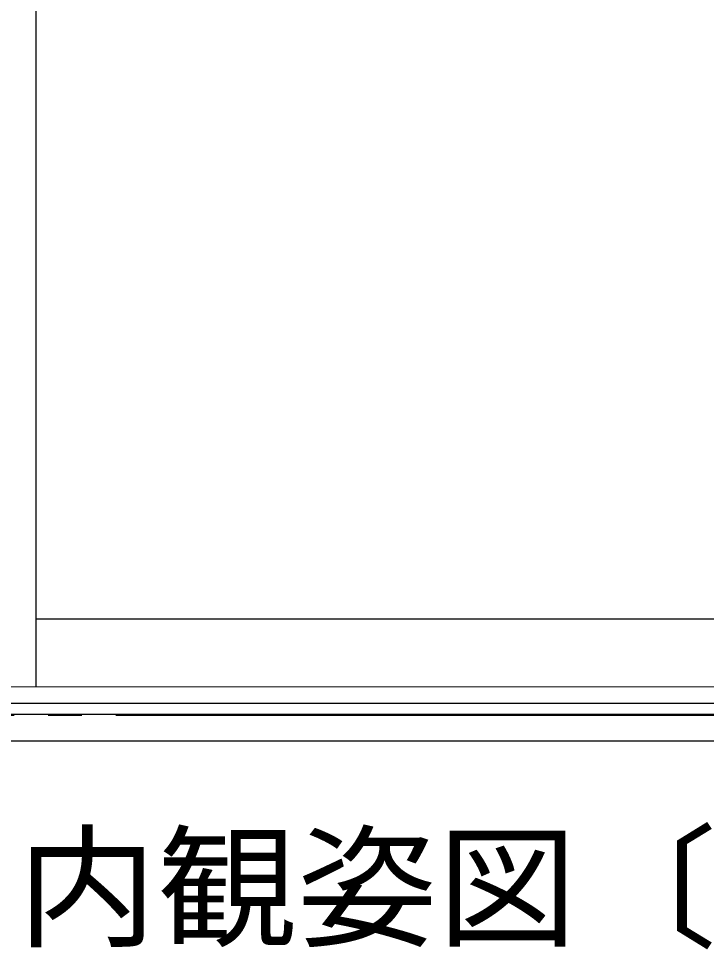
# Model space of a CAD drawing. Units: millimetres on the paper. Extents: x -305 to 305, y -152 to 152.
# Drawn here: x 22.78 to 43.07, y -115.46 to -87.68 of the extents above; entities that cross this region are included whole.
import ezdxf
from ezdxf.enums import TextEntityAlignment as Align

# ---------------------------------------------------------------- set-up
doc = ezdxf.new("R2010")
doc.units = ezdxf.units.MM
doc.linetypes.add('LONG_CHAIN', pattern=[21, 18, -1, 1, -1])
doc.layers.add('0-3_S1', color=7, linetype='Continuous', lineweight=9)
doc.styles.add('ＭＳ ゴシック', font='')
doc.styles.get('ＭＳ ゴシック').set_extended_font_data('MS Gothic')

msp = doc.modelspace()

# ---------------------------------------------------------------- linework, layer by layer
at = {"layer": '0-3_S1'}
for p, q in [((23.291, -87.692), (23.285, -87.692)), ((23.291, -87.892), (23.285, -87.892)), ((23.291, -88.092), (23.285, -88.092)), ((23.291, -88.292), (23.285, -88.292)), ((23.291, -88.492), (23.285, -88.492)), ((23.291, -88.692), (23.285, -88.692)), ((23.291, -88.892), (23.285, -88.892)), ((23.291, -89.092), (23.285, -89.092)), ((23.291, -89.292), (23.285, -89.292)), ((23.291, -89.492), (23.285, -89.492)), ((23.291, -89.692), (23.285, -89.692)), ((23.291, -89.892), (23.285, -89.892)), ((23.291, -90.092), (23.285, -90.092)), ((23.291, -90.292), (23.285, -90.292)), ((23.291, -90.492), (23.285, -90.492)), ((23.291, -90.692), (23.285, -90.692)), ((23.291, -90.892), (23.285, -90.892)), ((23.291, -91.092), (23.285, -91.092)), ((23.291, -91.292), (23.285, -91.292)), ((23.291, -91.492), (23.285, -91.492)), ((23.291, -91.692), (23.285, -91.692)), ((23.291, -91.892), (23.285, -91.892)), ((23.291, -92.092), (23.285, -92.092)), ((23.291, -92.292), (23.285, -92.292)), ((23.291, -92.492), (23.285, -92.492)), ((23.291, -92.692), (23.285, -92.692)), ((23.291, -92.892), (23.285, -92.892)), ((23.291, -93.092), (23.285, -93.092)), ((23.291, -93.292), (23.285, -93.292)), ((23.291, -93.492), (23.285, -93.492)), ((23.291, -93.692), (23.285, -93.692)), ((23.291, -93.892), (23.285, -93.892)), ((23.291, -94.092), (23.285, -94.092)), ((23.291, -94.292), (23.285, -94.292)), ((23.291, -94.492), (23.285, -94.492)), ((23.291, -94.692), (23.285, -94.692)), ((23.291, -94.892), (23.285, -94.892)), ((23.291, -95.092), (23.285, -95.092)), ((23.291, -95.292), (23.285, -95.292)), ((23.291, -95.492), (23.285, -95.492)), ((23.291, -95.692), (23.285, -95.692)), ((23.291, -95.892), (23.285, -95.892)), ((23.291, -96.092), (23.285, -96.092)), ((23.291, -96.292), (23.285, -96.292)), ((23.291, -96.492), (23.285, -96.492)), ((23.291, -96.692), (23.285, -96.692)), ((23.291, -96.892), (23.285, -96.892)), ((23.291, -97.092), (23.285, -97.092)), ((23.291, -97.292), (23.285, -97.292)), ((23.291, -97.492), (23.285, -97.492)), ((23.291, -97.692), (23.285, -97.692)), ((23.291, -97.892), (23.285, -97.892)), ((23.291, -98.092), (23.285, -98.092)), ((23.291, -98.292), (23.285, -98.292)), ((23.291, -98.492), (23.285, -98.492)), ((23.291, -98.692), (23.285, -98.692)), ((23.291, -98.892), (23.285, -98.892)), ((23.291, -99.092), (23.285, -99.092)), ((23.291, -99.292), (23.285, -99.292)), ((23.291, -99.492), (23.285, -99.492)), ((23.291, -99.692), (23.285, -99.692)), ((23.291, -99.892), (23.285, -99.892)), ((23.291, -100.092), (23.285, -100.092)), ((23.291, -100.292), (23.285, -100.292)), ((23.291, -100.492), (23.285, -100.492)), ((23.291, -100.692), (23.285, -100.692)), ((23.291, -100.892), (23.285, -100.892)), ((23.291, -101.092), (23.285, -101.092)), ((23.291, -101.292), (23.285, -101.292)), ((23.291, -101.492), (23.285, -101.492)), ((23.291, -101.692), (23.285, -101.692)), ((23.291, -101.892), (23.285, -101.892)), ((23.291, -102.092), (23.285, -102.092)), ((23.291, -102.292), (23.285, -102.292)), ((23.291, -102.492), (23.285, -102.492)), ((23.291, -102.692), (23.285, -102.692)), ((23.291, -102.892), (23.285, -102.892)), ((23.291, -103.092), (23.285, -103.092)), ((23.291, -103.292), (23.285, -103.292)), ((23.291, -103.492), (23.285, -103.492)), ((23.291, -103.692), (23.285, -103.692)), ((23.291, -103.892), (23.285, -103.892)), ((23.291, -104.092), (23.285, -104.092)), ((23.291, -104.292), (23.285, -104.292)), ((23.291, -104.492), (23.285, -104.492)), ((23.291, -104.692), (23.285, -104.692)), ((23.291, -104.892), (23.285, -104.892)), ((23.291, -105.092), (23.285, -105.092)), ((23.291, -105.292), (23.285, -105.292)), ((23.291, -105.492), (23.285, -105.492)), ((23.291, -105.692), (23.285, -105.692)), ((23.291, -105.892), (23.285, -105.892)), ((23.291, -106.092), (23.285, -106.092)), ((23.291, -106.292), (23.285, -106.292)), ((23.291, -106.492), (23.285, -106.492)), ((23.291, -106.692), (23.285, -106.692)), ((23.291, -106.892), (23.285, -106.892)), ((23.291, -107.092), (23.285, -107.092)), ((23.291, -107.292), (23.285, -107.292))]:
    msp.add_line(p, q, dxfattribs=at)
at = {"layer": '0-3_S1', "linetype": 'LONG_CHAIN'}
msp.add_line((4.645, -108.242), (67.513, -108.242), dxfattribs=at)
at = {"layer": '0-3_S1'}
for points in [[(23.285, -12.892), (23.285, -107.392), (23.291, -107.392), (23.291, -12.892)], [(23.288, -105.392), (23.288, -105.388), (23.288, -105.388), (23.287, -105.389), (23.287, -105.389), (23.286, -105.389), (23.286, -105.389), (23.286, -105.389), (23.285, -105.39), (23.285, -105.39), (23.285, -105.39), (23.285, -105.391), (23.285, -105.391), (23.285, -105.392), (23.285, -105.392), (23.285, -105.392), (23.285, -105.393), (23.285, -105.393), (23.285, -105.393), (23.285, -105.394), (23.286, -105.394), (23.286, -105.394), (23.286, -105.395), (23.287, -105.395), (23.287, -105.395), (23.288, -105.395), (23.288, -105.395)], [(56.788, -105.388), (23.288, -105.388), (23.288, -105.395), (56.788, -105.395)], [(58.788, -107.388), (21.288, -107.388), (21.288, -107.395), (58.788, -107.395)], [(23.288, -107.392), (23.285, -107.392), (23.285, -107.392), (23.285, -107.393), (23.285, -107.393), (23.285, -107.393), (23.285, -107.394), (23.286, -107.394), (23.286, -107.394), (23.286, -107.394), (23.287, -107.395), (23.287, -107.395), (23.287, -107.395), (23.288, -107.395), (23.288, -107.395), (23.289, -107.395), (23.289, -107.395), (23.289, -107.395), (23.29, -107.394), (23.29, -107.394), (23.29, -107.394), (23.291, -107.394), (23.291, -107.393), (23.291, -107.393), (23.291, -107.393), (23.291, -107.392), (23.291, -107.392)], [(59.188, -107.874), (21.038, -107.874), (21.038, -107.889), (59.188, -107.889)], [(59.188, -108.197), (21.038, -108.197), (21.038, -108.212), (59.188, -108.212)], [(59.188, -108.984), (20.213, -108.984), (20.213, -108.999), (59.188, -108.999)]]:
    msp.add_lwpolyline(points, close=True, dxfattribs=at)

# ---------------------------------------------------------------- texts
at = {"layer": '0-3_S1', "style": 'ＭＳ ゴシック', "width": 1.05}
msp.add_text('内観姿図〔S=1/20〕', height=2.886, dxfattribs=at).set_placement((22.733, -115.623), align=Align.BOTTOM_LEFT)

doc.saveas('drawing.dxf')
